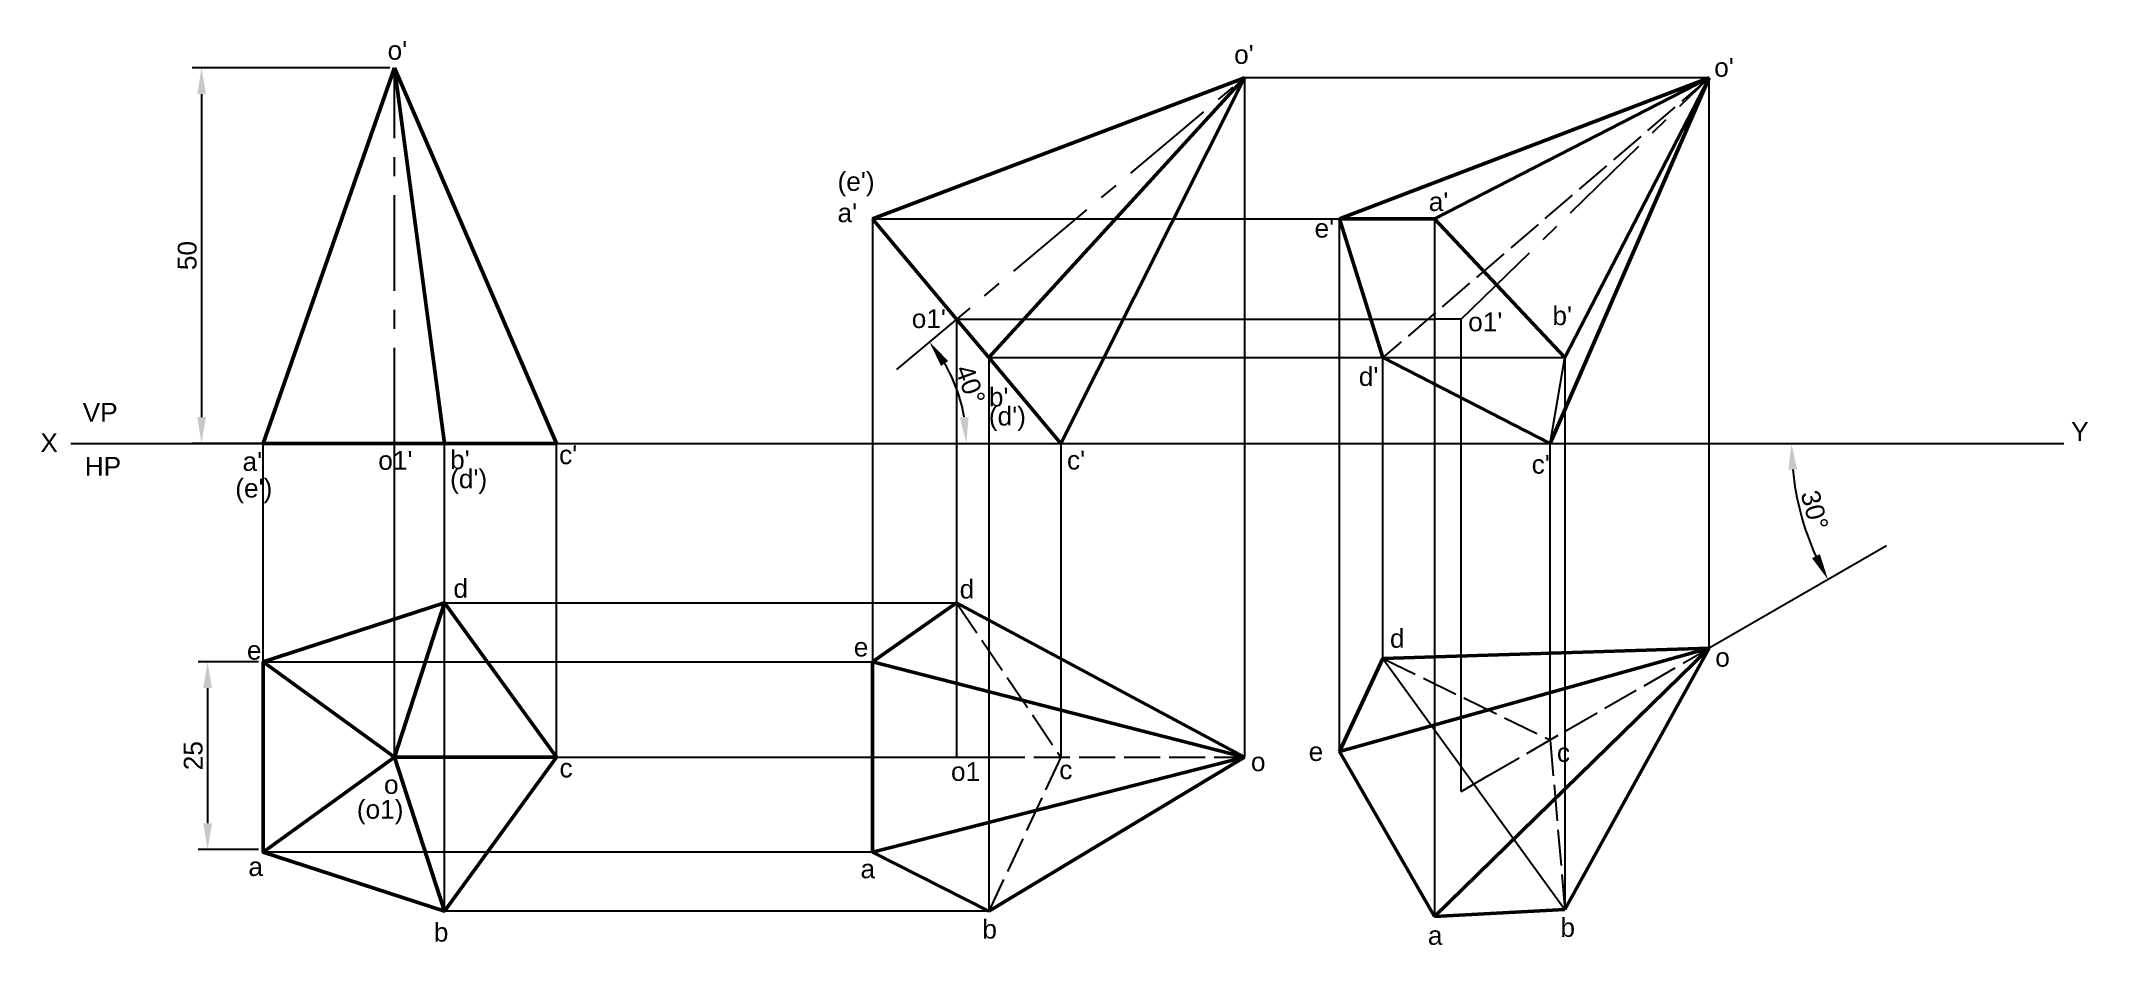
# Paper-space layout 'S_Pent.Py' of a CAD drawing. Header units: millimetres. Extents: x 12 to 284, y 33 to 153.
import ezdxf

# ---------------------------------------------------------------- set-up
doc = ezdxf.new("R2010")
doc.units = ezdxf.units.MM
doc.header["$LTSCALE"] = 0.4
doc.linetypes.add('ACAD_ISO02W100', pattern=[15, 12, -3])
doc.linetypes.add('CENTER', pattern=[50.8, 31.75, -6.35, 6.35, -6.35])
doc.styles.get("Standard").update_dxf_attribs({"font": 'arial.ttf'})
doc.dimstyles.new('ISO-25', dxfattribs={"dimtxt": 2.5, "dimasz": 3.5, "dimexe": 1.25, "dimexo": 0.625, "dimtad": 1, "dimdsep": 46, "dimtxsty": 'Standard', "dimcen": 2.5, "dimadec": 0, "dimazin": 3, "dimtfac": 1, "dimtmove": 0, "dimatfit": 3, "dimfxl": 1, "dimarcsym": 0})

# ---------------------------------------------------------------- blocks, each defined once
blk = doc.blocks.new('*D33')
at = {"color": 0, "lineweight": -2, "transparency": 16777216}
blk.add_arc((280.82, 99.53), 36.25, 185.5341, 204.4659, dxfattribs=at)
at = {"color": 0, "transparency": 16777216}
for points in [[(244.16, 96.01), (245.32, 96.07), (244.57, 99.53)], [(248.35, 84.79), (247.31, 84.25), (249.43, 81.41)]]:
    blk.add_solid(points, dxfattribs=at)
at = {"layer": 'Defpoints', "color": 0, "transparency": 16777216}
for p in [(15.59, 99.53), (280.82, 99.53), (245.12, 93.24), (257.22, 85.91), (233.62, 72.28)]:
    blk.add_point(p, dxfattribs=at)
at = {"color": 0, "transparency": 16777216, "insert": (247.64, 90.64), "char_height": 2.5, "attachment_point": 5, "rotation": 285}
blk.add_mtext('30°', dxfattribs=at)
blk = doc.blocks.new('*D34')
at = {"color": 0, "lineweight": -2, "transparency": 16777216}
blk.add_arc((113.77, 99.53), 20.99, 9.5663, 30.4337, dxfattribs=at)
at = {"color": 0, "transparency": 16777216}
for points in [[(131.39, 109.83), (132.35, 110.5), (129.85, 113.02)], [(135.05, 103.07), (133.89, 102.97), (134.76, 99.53)]]:
    blk.add_solid(points, dxfattribs=at)
at = {"layer": 'Defpoints', "color": 0, "transparency": 16777216}
for p in [(171.77, 148.2), (125.51, 109.39), (134.2, 104.37), (15.59, 99.53), (280.82, 99.53)]:
    blk.add_point(p, dxfattribs=at)
at = {"color": 0, "transparency": 16777216, "insert": (135.28, 107.36), "char_height": 2.5, "attachment_point": 5, "rotation": 290}
blk.add_mtext('40°', dxfattribs=at)
blk = doc.blocks.new('*D35')
at = {"color": 0, "lineweight": -2, "transparency": 16777216}
for p, q in [((58.01, 149.53), (31.72, 149.53)), ((32.97, 146.03), (32.97, 103.03)), ((58.01, 99.53), (31.72, 99.53))]:
    blk.add_line(p, q, dxfattribs=at)
at = {"color": 0, "transparency": 16777216}
for points in [[(32.39, 146.03), (33.55, 146.03), (32.97, 149.53)], [(32.39, 103.03), (33.55, 103.03), (32.97, 99.53)]]:
    blk.add_solid(points, dxfattribs=at)
at = {"layer": 'Defpoints', "color": 0, "transparency": 16777216}
for p in [(58.63, 149.53), (32.97, 99.53), (58.63, 99.53)]:
    blk.add_point(p, dxfattribs=at)
at = {"color": 0, "transparency": 16777216, "insert": (31.07, 124.53), "char_height": 2.5, "attachment_point": 5, "rotation": 90}
blk.add_mtext('50', dxfattribs=at)
blk = doc.blocks.new('*D36')
at = {"color": 0, "lineweight": -2, "transparency": 16777216}
for p, q in [((40.56, 70.46), (32.52, 70.46)), ((33.77, 66.96), (33.77, 48.96)), ((40.56, 45.46), (32.52, 45.46))]:
    blk.add_line(p, q, dxfattribs=at)
at = {"color": 0, "transparency": 16777216}
for points in [[(33.19, 66.96), (34.36, 66.96), (33.77, 70.46)], [(33.19, 48.96), (34.36, 48.96), (33.77, 45.46)]]:
    blk.add_solid(points, dxfattribs=at)
at = {"layer": 'Defpoints', "color": 0, "transparency": 16777216}
for p in [(41.18, 70.46), (33.77, 45.46), (41.18, 45.46)]:
    blk.add_point(p, dxfattribs=at)
at = {"color": 0, "transparency": 16777216, "insert": (31.87, 57.96), "char_height": 2.5, "attachment_point": 5, "rotation": 90}
blk.add_mtext('25', dxfattribs=at)

psp = doc.layouts.new('S_Pent.Py')

# ---------------------------------------------------------------- linework, layer by layer
at = {"lineweight": 50}
for p, q in [((58.633, 149.534), (41.183, 99.534)), ((58.633, 149.534), (65.298, 99.534)), ((58.633, 149.534), (80.201, 99.534)), ((171.767, 148.196), (122.249, 129.424)), ((171.767, 148.196), (137.749, 110.951)), ((171.767, 148.196), (147.329, 99.534)), ((233.62, 148.196), (184.397, 129.424)), ((197.075, 129.424), (233.62, 148.196)), ((233.62, 148.196), (212.456, 99.534)), ((214.416, 110.951), (233.62, 148.196)), ((133.465, 116.057), (122.249, 129.424)), ((184.397, 129.424), (190.193, 110.951)), ((184.397, 129.424), (197.075, 129.424)), ((197.075, 129.424), (214.416, 110.951)), ((137.749, 110.951), (133.465, 116.057)), ((147.329, 99.534), (137.749, 110.951)), ((190.193, 110.951), (212.456, 99.534)), ((58.633, 99.534), (41.183, 99.534)), ((65.298, 99.534), (58.633, 99.534)), ((80.201, 99.534), (65.298, 99.534)), ((65.298, 78.297), (58.633, 57.784)), ((122.249, 70.462), (133.465, 78.297)), ((133.465, 78.297), (171.767, 57.784)), ((184.397, 58.502), (233.62, 72.282)), ((184.397, 58.502), (190.193, 70.896)), ((190.193, 70.896), (233.62, 72.282)), ((233.62, 72.282), (197.075, 36.544)), ((233.62, 72.282), (214.416, 37.508)), ((41.183, 70.462), (58.633, 57.784)), ((122.249, 45.107), (122.249, 70.462)), ((122.249, 70.462), (171.767, 57.784)), ((58.633, 57.784), (41.183, 45.107)), ((80.201, 57.784), (58.633, 57.784)), ((58.633, 57.784), (65.298, 37.271)), ((171.767, 57.784), (122.249, 45.107)), ((171.767, 57.784), (137.749, 37.271)), ((197.075, 36.544), (184.397, 58.502)), ((137.749, 37.271), (122.249, 45.107)), ((214.416, 37.508), (197.075, 36.544))]:
    psp.add_line(p, q, dxfattribs=at)
at = {"linetype": 'CENTER'}
for p, q in [((58.633, 99.534), (58.633, 149.534)), ((125.514, 109.385), (171.767, 148.196)), ((200.617, 116.057), (233.62, 148.196))]:
    psp.add_line(p, q, dxfattribs=at)
for p, q in [((171.767, 148.196), (171.767, 57.784)), ((233.62, 148.196), (171.767, 148.196)), ((233.62, 72.282), (233.62, 148.196)), ((122.249, 129.424), (122.249, 45.107)), ((122.249, 129.424), (197.075, 129.424)), ((184.397, 58.502), (184.397, 129.424)), ((197.075, 129.424), (197.075, 36.544)), ((133.465, 116.057), (133.465, 57.784)), ((133.465, 116.057), (197.075, 116.057)), ((200.617, 116.057), (197.075, 116.057)), ((200.617, 53.189), (200.617, 116.057)), ((137.749, 110.951), (137.749, 37.271)), ((137.749, 110.951), (214.416, 110.951)), ((190.193, 70.896), (190.193, 110.951)), ((212.456, 99.534), (214.416, 110.951)), ((214.416, 110.951), (214.416, 37.508)), ((15.587, 99.534), (280.822, 99.534)), ((41.183, 70.462), (41.183, 99.534)), ((58.633, 57.784), (58.633, 99.534)), ((65.298, 37.271), (65.298, 99.534)), ((80.201, 57.784), (80.201, 99.534)), ((147.329, 99.534), (147.329, 57.784)), ((212.456, 60.063), (212.456, 99.534)), ((257.221, 85.908), (233.62, 72.282)), ((65.298, 78.297), (133.465, 78.297)), ((190.193, 70.896), (214.416, 37.508)), ((41.183, 70.462), (122.249, 70.462)), ((122.249, 45.107), (122.249, 70.462)), ((80.201, 57.784), (133.465, 57.784)), ((133.465, 57.784), (137.749, 57.784)), ((200.617, 53.189), (204.16, 55.273)), ((122.249, 45.107), (41.183, 45.107)), ((137.749, 37.271), (65.298, 37.271))]:
    psp.add_line(p, q)
at = {"linetype": 'ACAD_ISO02W100'}
for p, q in [((233.62, 148.196), (190.193, 110.951)), ((133.465, 78.297), (147.329, 57.784)), ((190.193, 70.896), (212.456, 60.063)), ((204.16, 55.273), (233.62, 72.282)), ((212.456, 60.063), (214.416, 37.508)), ((137.749, 57.784), (171.767, 57.784)), ((147.329, 57.784), (137.749, 37.271))]:
    psp.add_line(p, q, dxfattribs=at)
at = {"lineweight": 50}
psp.add_lwpolyline([(80.201, 57.784), (65.298, 78.297), (41.183, 70.462), (41.183, 45.107), (65.298, 37.271)], close=True, dxfattribs=at)

# ---------------------------------------------------------------- texts
at = {"char_height": 2.5, "attachment_point": 1}
for s, width, insert in [("o'", 4.05404, (57.727, 153.103)), ("o'", 2.86523, (170.39, 152.556)), ("o'", 3.86807, (234.285, 150.838)), ("(e') a'", 5.49557, (117.611, 135.652)), ("a'", 0.6762, (196.296, 132.963)), ("e'", 3.3005, (181.096, 129.424)), ("o1'", 5.69429, (127.485, 117.389)), ("b'", 3.05519, (212.755, 117.775)), ("o1'", 4.49437, (201.542, 116.958)), ("d'", 3.20644, (186.986, 109.683)), ("b'", 2.97229, (137.749, 106.955)), ('VP', 4.8286, (17.148, 104.926)), ("(d')", 3.23309, (137.749, 104.414)), ('X', 4.94357, (11.514, 100.867)), ('Y', 3.06211, (281.791, 102.364)), ("a'", 1.81569, (38.425, 98.372)), ("o1'", 1.45402, (56.488, 98.521)), ("b'", 2.5, (66.049, 98.609)), ("c'", 3.032, (80.554, 99.27)), ("c'", 3.28669, (148.15, 98.556)), ('HP', 4.86692, (17.416, 97.727)), ("(d')", 2.64367, (66.049, 96.069)), ("c'", 2.46181, (209.994, 98.005)), ("(e')", 3.5092, (37.454, 94.823)), ('d', 1.63536, (66.485, 81.48)), ('d', 0.3353, (133.863, 81.385)), ('d', 2.06922, (191.131, 74.823)), ('e', 1.24597, (39.009, 73.245)), ('e', 3.44154, (119.773, 73.666)), ('o', 4.50895, (234.427, 72.308)), ('o', 1.52777, (172.627, 58.403)), ('e', 3.42899, (180.312, 59.76)), ('c', 3.03953, (213.352, 59.627)), ('o', 0.82578, (57.251, 55.375)), ('c', 1.6932, (80.608, 57.571)), ('o1', 2.27963, (132.71, 57.107)), ('c', 2.47905, (147.12, 57.338)), ('(o1)', 2.39191, (53.635, 52.074)), ('a', 1.69531, (39.196, 44.449)), ('a', 1.85399, (120.667, 44.147)), ('b', 5.37393, (63.88, 35.712)), ('b', 2.05999, (136.89, 36.119)), ('b', 2.57027, (213.821, 36.339)), ('a', 2.51186, (196.18, 35.288))]:
    psp.add_mtext_dynamic_manual_height_columns(s, width=width, gutter_width=12.5, heights=[0], dxfattribs=dict(at, insert=insert))

# ---------------------------------------------------------------- dimensions: what is measured, and where the dimension line sits
for base, line1, line2, picture, middle in [((134.195, 104.374), ((15.587, 99.534), (280.822, 99.534)), ((125.514, 109.385), (171.767, 148.196)), '*D34', (135.282, 107.362)), ((245.122, 93.239), ((257.221, 85.908), (233.62, 72.282)), ((15.587, 99.534), (280.822, 99.534)), '*D33', (247.644, 90.644))]:
    dim = psp.add_angular_dim_2l(base=base, line1=line1, line2=line2, dimstyle='ISO-25')
    dim.commit()
    dim.dimension.update_dxf_attribs({"geometry": picture, "text_midpoint": middle})
for base, p1, p2, picture, middle in [((32.971, 99.534), (58.633, 149.534), (58.633, 99.534), '*D35', (31.07, 124.534)), ((33.774, 45.462), (41.183, 70.462), (41.183, 45.462), '*D36', (31.872, 57.962))]:
    dim = psp.add_linear_dim(base=base, p1=p1, p2=p2, angle=90, dimstyle='ISO-25')
    dim.commit()
    dim.dimension.update_dxf_attribs({"geometry": picture, "text_midpoint": middle})

doc.saveas('drawing.dxf')
